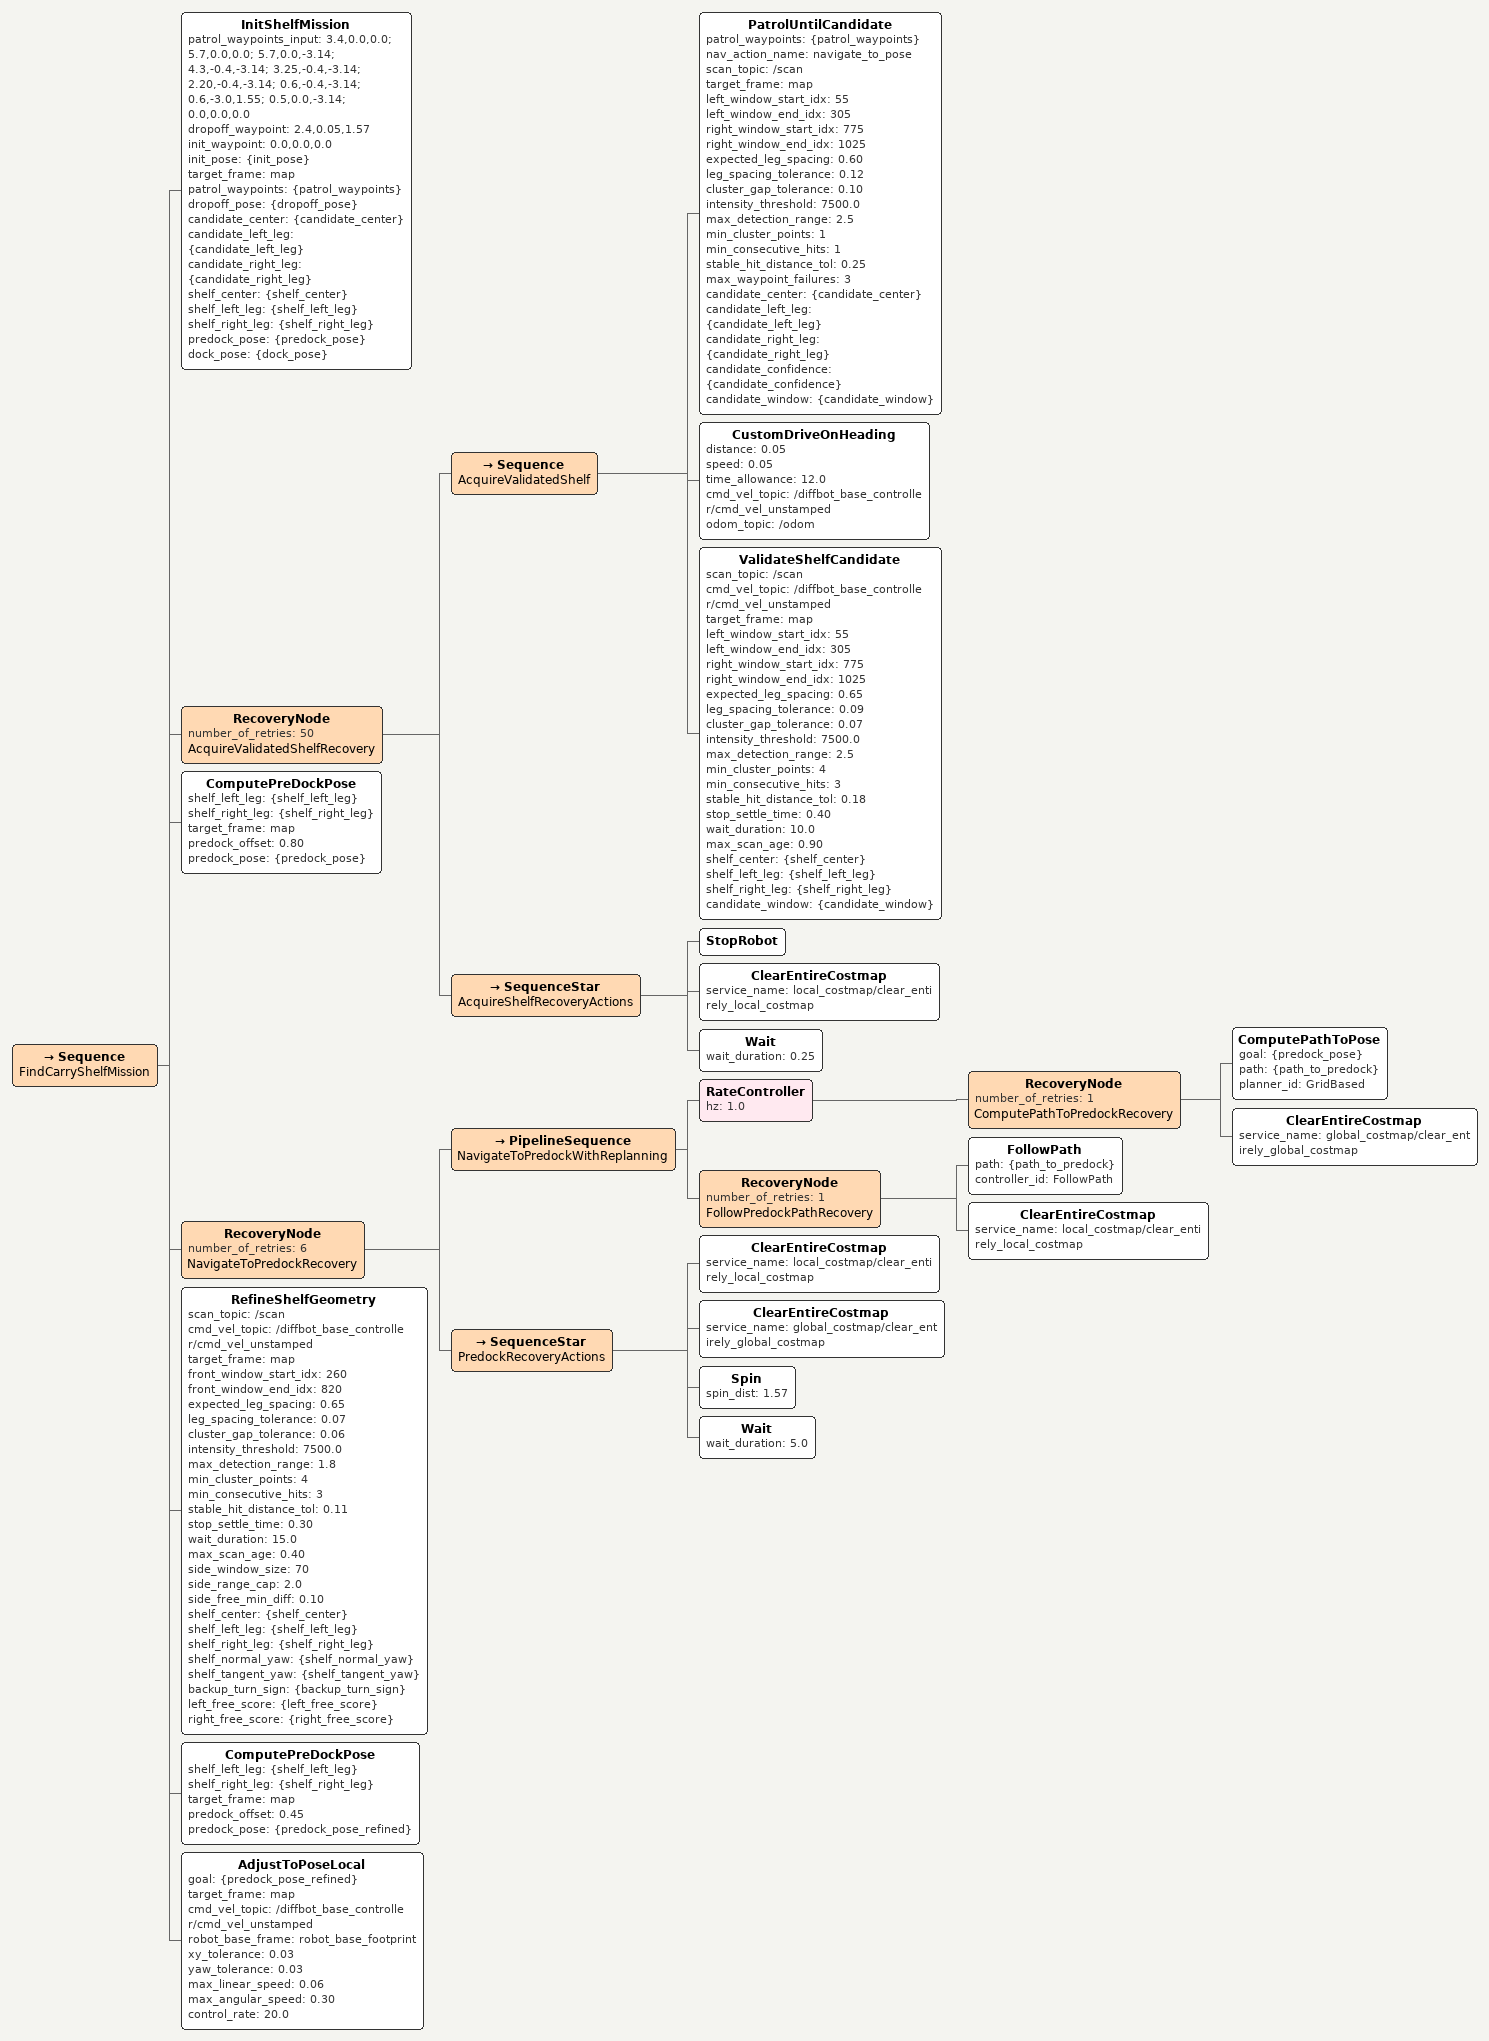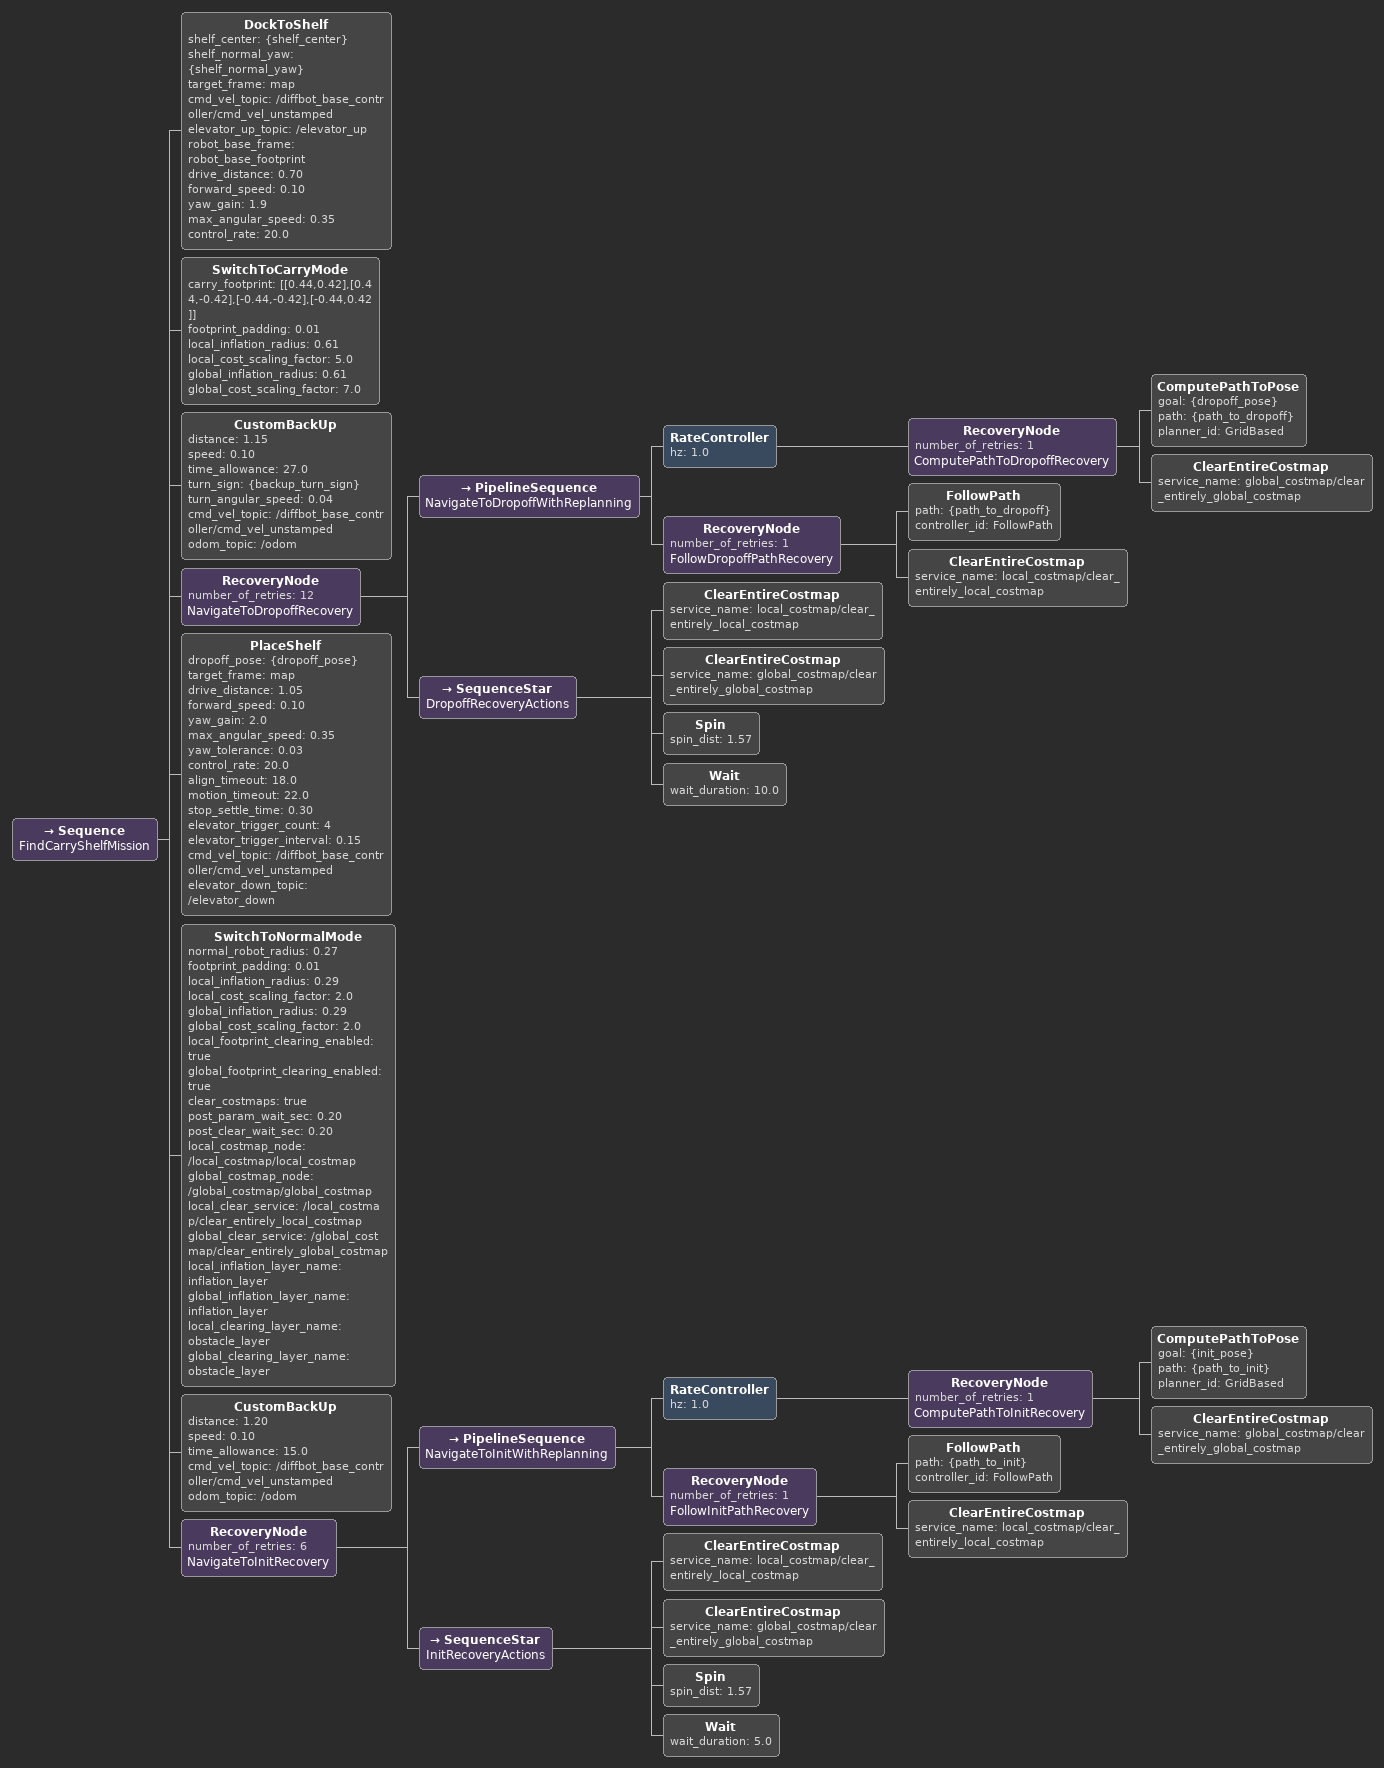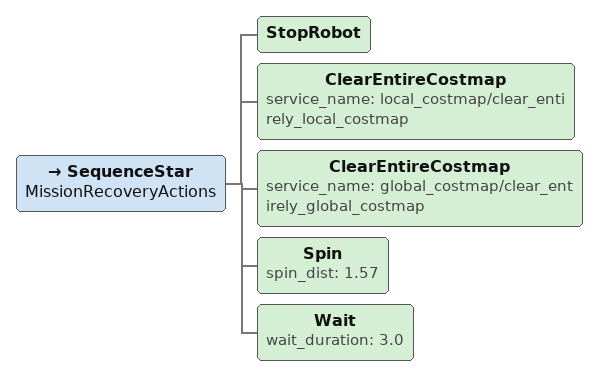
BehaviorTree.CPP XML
<Sequence name="FindCarryShelfMission">

  <InitShelfMission patrol_waypoints_input="3.4,0.0,0.0; 5.7,0.0,0.0; 5.7,0.0,-3.14; 4.3,-0.4,-3.14; 3.25,-0.4,-3.14; 2.20,-0.4,-3.14; 0.6,-0.4,-3.14; 0.6,-3.0,1.55; 0.5,0.0,-3.14; 0.0,0.0,0.0" dropoff_waypoint="2.4,0.05,1.57" init_waypoint="0.0,0.0,0.0" init_pose="{init_pose}" target_frame="map" patrol_waypoints="{patrol_waypoints}" dropoff_pose="{dropoff_pose}" candidate_center="{candidate_center}" candidate_left_leg="{candidate_left_leg}" candidate_right_leg="{candidate_right_leg}" shelf_center="{shelf_center}" shelf_left_leg="{shelf_left_leg}" shelf_right_leg="{shelf_right_leg}" predock_pose="{predock_pose}" dock_pose="{dock_pose}"/>

  <RecoveryNode number_of_retries="50" name="AcquireValidatedShelfRecovery">
    <Sequence name="AcquireValidatedShelf">

      <PatrolUntilCandidate patrol_waypoints="{patrol_waypoints}" nav_action_name="navigate_to_pose" scan_topic="/scan" target_frame="map" left_window_start_idx="55" left_window_end_idx="305" right_window_start_idx="775" right_window_end_idx="1025" expected_leg_spacing="0.60" leg_spacing_tolerance="0.12" cluster_gap_tolerance="0.10" intensity_threshold="7500.0" max_detection_range="2.5" min_cluster_points="1" min_consecutive_hits="1" stable_hit_distance_tol="0.25" max_waypoint_failures="3" candidate_center="{candidate_center}" candidate_left_leg="{candidate_left_leg}" candidate_right_leg="{candidate_right_leg}" candidate_confidence="{candidate_confidence}" candidate_window="{candidate_window}"/>

      <CustomDriveOnHeading distance="0.05" speed="0.05" time_allowance="12.0" cmd_vel_topic="/diffbot_base_controller/cmd_vel_unstamped" odom_topic="/odom"/>

      <ValidateShelfCandidate scan_topic="/scan" cmd_vel_topic="/diffbot_base_controller/cmd_vel_unstamped" target_frame="map" left_window_start_idx="55" left_window_end_idx="305" right_window_start_idx="775" right_window_end_idx="1025" expected_leg_spacing="0.65" leg_spacing_tolerance="0.09" cluster_gap_tolerance="0.07" intensity_threshold="7500.0" max_detection_range="2.5" min_cluster_points="4" min_consecutive_hits="3" stable_hit_distance_tol="0.18" stop_settle_time="0.40" wait_duration="10.0" max_scan_age="0.90" shelf_center="{shelf_center}" shelf_left_leg="{shelf_left_leg}" shelf_right_leg="{shelf_right_leg}" candidate_window="{candidate_window}"/>

    </Sequence>

    <SequenceStar name="AcquireShelfRecoveryActions">
      <StopRobot/>
      <ClearEntireCostmap service_name="local_costmap/clear_entirely_local_costmap"/>
      <Wait wait_duration="0.25"/>
    </SequenceStar>
  </RecoveryNode>

  <ComputePreDockPose shelf_left_leg="{shelf_left_leg}" shelf_right_leg="{shelf_right_leg}" target_frame="map" predock_offset="0.80" predock_pose="{predock_pose}"/>

  <RecoveryNode number_of_retries="6" name="NavigateToPredockRecovery">
    <PipelineSequence name="NavigateToPredockWithReplanning">

      <RateController hz="1.0">
        <RecoveryNode number_of_retries="1" name="ComputePathToPredockRecovery">
          <ComputePathToPose goal="{predock_pose}" path="{path_to_predock}" planner_id="GridBased"/>
          <ClearEntireCostmap service_name="global_costmap/clear_entirely_global_costmap"/>
        </RecoveryNode>
      </RateController>

      <RecoveryNode number_of_retries="1" name="FollowPredockPathRecovery">
        <FollowPath path="{path_to_predock}" controller_id="FollowPath"/>
        <ClearEntireCostmap service_name="local_costmap/clear_entirely_local_costmap"/>
      </RecoveryNode>

    </PipelineSequence>

    <SequenceStar name="PredockRecoveryActions">
      <ClearEntireCostmap service_name="local_costmap/clear_entirely_local_costmap"/>
      <ClearEntireCostmap service_name="global_costmap/clear_entirely_global_costmap"/>
      <Spin spin_dist="1.57"/>
      <Wait wait_duration="5.0"/>
    </SequenceStar>
  </RecoveryNode>

  <RefineShelfGeometry scan_topic="/scan" cmd_vel_topic="/diffbot_base_controller/cmd_vel_unstamped" target_frame="map" front_window_start_idx="260" front_window_end_idx="820" expected_leg_spacing="0.65" leg_spacing_tolerance="0.07" cluster_gap_tolerance="0.06" intensity_threshold="7500.0" max_detection_range="1.8" min_cluster_points="4" min_consecutive_hits="3" stable_hit_distance_tol="0.11" stop_settle_time="0.30" wait_duration="15.0" max_scan_age="0.40" side_window_size="70" side_range_cap="2.0" side_free_min_diff="0.10" shelf_center="{shelf_center}" shelf_left_leg="{shelf_left_leg}" shelf_right_leg="{shelf_right_leg}" shelf_normal_yaw="{shelf_normal_yaw}" shelf_tangent_yaw="{shelf_tangent_yaw}" backup_turn_sign="{backup_turn_sign}" left_free_score="{left_free_score}" right_free_score="{right_free_score}"/>

  <ComputePreDockPose shelf_left_leg="{shelf_left_leg}" shelf_right_leg="{shelf_right_leg}" target_frame="map" predock_offset="0.45" predock_pose="{predock_pose_refined}"/>

  <AdjustToPoseLocal goal="{predock_pose_refined}" target_frame="map" cmd_vel_topic="/diffbot_base_controller/cmd_vel_unstamped" robot_base_frame="robot_base_footprint" xy_tolerance="0.03" yaw_tolerance="0.03" max_linear_speed="0.06" max_angular_speed="0.30" control_rate="20.0"/>

</Sequence>

<Sequence name="FindCarryShelfMission">

  <DockToShelf shelf_center="{shelf_center}" shelf_normal_yaw="{shelf_normal_yaw}" target_frame="map" cmd_vel_topic="/diffbot_base_controller/cmd_vel_unstamped" elevator_up_topic="/elevator_up" robot_base_frame="robot_base_footprint" drive_distance="0.70" forward_speed="0.10" yaw_gain="1.9" max_angular_speed="0.35" control_rate="20.0"/>

  <SwitchToCarryMode carry_footprint="[[0.44,0.42],[0.44,-0.42],[-0.44,-0.42],[-0.44,0.42]]" footprint_padding="0.01" local_inflation_radius="0.61" local_cost_scaling_factor="5.0" global_inflation_radius="0.61" global_cost_scaling_factor="7.0"/>

  <CustomBackUp distance="1.15" speed="0.10" time_allowance="27.0" turn_sign="{backup_turn_sign}" turn_angular_speed="0.04" cmd_vel_topic="/diffbot_base_controller/cmd_vel_unstamped" odom_topic="/odom"/>

  <RecoveryNode number_of_retries="12" name="NavigateToDropoffRecovery">
    <PipelineSequence name="NavigateToDropoffWithReplanning">

      <RateController hz="1.0">
        <RecoveryNode number_of_retries="1" name="ComputePathToDropoffRecovery">
          <ComputePathToPose goal="{dropoff_pose}" path="{path_to_dropoff}" planner_id="GridBased"/>
          <ClearEntireCostmap service_name="global_costmap/clear_entirely_global_costmap"/>
        </RecoveryNode>
      </RateController>

      <RecoveryNode number_of_retries="1" name="FollowDropoffPathRecovery">
        <FollowPath path="{path_to_dropoff}" controller_id="FollowPath"/>
        <ClearEntireCostmap service_name="local_costmap/clear_entirely_local_costmap"/>
      </RecoveryNode>

    </PipelineSequence>

    <SequenceStar name="DropoffRecoveryActions">
      <ClearEntireCostmap service_name="local_costmap/clear_entirely_local_costmap"/>
      <ClearEntireCostmap service_name="global_costmap/clear_entirely_global_costmap"/>
      <Spin spin_dist="1.57"/>
      <Wait wait_duration="10.0"/>
    </SequenceStar>
  </RecoveryNode>

  <PlaceShelf dropoff_pose="{dropoff_pose}" target_frame="map" drive_distance="1.05" forward_speed="0.10" yaw_gain="2.0" max_angular_speed="0.35" yaw_tolerance="0.03" control_rate="20.0" align_timeout="18.0" motion_timeout="22.0" stop_settle_time="0.30" elevator_trigger_count="4" elevator_trigger_interval="0.15" cmd_vel_topic="/diffbot_base_controller/cmd_vel_unstamped" elevator_down_topic="/elevator_down"/>

  <SwitchToNormalMode normal_robot_radius="0.27" footprint_padding="0.01" local_inflation_radius="0.29" local_cost_scaling_factor="2.0" global_inflation_radius="0.29" global_cost_scaling_factor="2.0" local_footprint_clearing_enabled="true" global_footprint_clearing_enabled="true" clear_costmaps="true" post_param_wait_sec="0.20" post_clear_wait_sec="0.20" local_costmap_node="/local_costmap/local_costmap" global_costmap_node="/global_costmap/global_costmap" local_clear_service="/local_costmap/clear_entirely_local_costmap" global_clear_service="/global_costmap/clear_entirely_global_costmap" local_inflation_layer_name="inflation_layer" global_inflation_layer_name="inflation_layer" local_clearing_layer_name="obstacle_layer" global_clearing_layer_name="obstacle_layer"/>

  <CustomBackUp distance="1.20" speed="0.10" time_allowance="15.0" cmd_vel_topic="/diffbot_base_controller/cmd_vel_unstamped" odom_topic="/odom"/>

  <RecoveryNode number_of_retries="6" name="NavigateToInitRecovery">
      <PipelineSequence name="NavigateToInitWithReplanning">

          <RateController hz="1.0">
          <RecoveryNode number_of_retries="1" name="ComputePathToInitRecovery">
              <ComputePathToPose goal="{init_pose}" path="{path_to_init}" planner_id="GridBased"/>
              <ClearEntireCostmap service_name="global_costmap/clear_entirely_global_costmap"/>
          </RecoveryNode>
          </RateController>

          <RecoveryNode number_of_retries="1" name="FollowInitPathRecovery">
          <FollowPath path="{path_to_init}" controller_id="FollowPath"/>
          <ClearEntireCostmap service_name="local_costmap/clear_entirely_local_costmap"/>
          </RecoveryNode>

      </PipelineSequence>

      <SequenceStar name="InitRecoveryActions">
          <ClearEntireCostmap service_name="local_costmap/clear_entirely_local_costmap"/>
          <ClearEntireCostmap service_name="global_costmap/clear_entirely_global_costmap"/>
          <Spin spin_dist="1.57"/>
          <Wait wait_duration="5.0"/>
      </SequenceStar>
  </RecoveryNode>

</Sequence>

<SequenceStar name="MissionRecoveryActions">
  <StopRobot/>
  <ClearEntireCostmap service_name="local_costmap/clear_entirely_local_costmap"/>
  <ClearEntireCostmap service_name="global_costmap/clear_entirely_global_costmap"/>
  <Spin spin_dist="1.57"/>
  <Wait wait_duration="3.0"/>
</SequenceStar>
